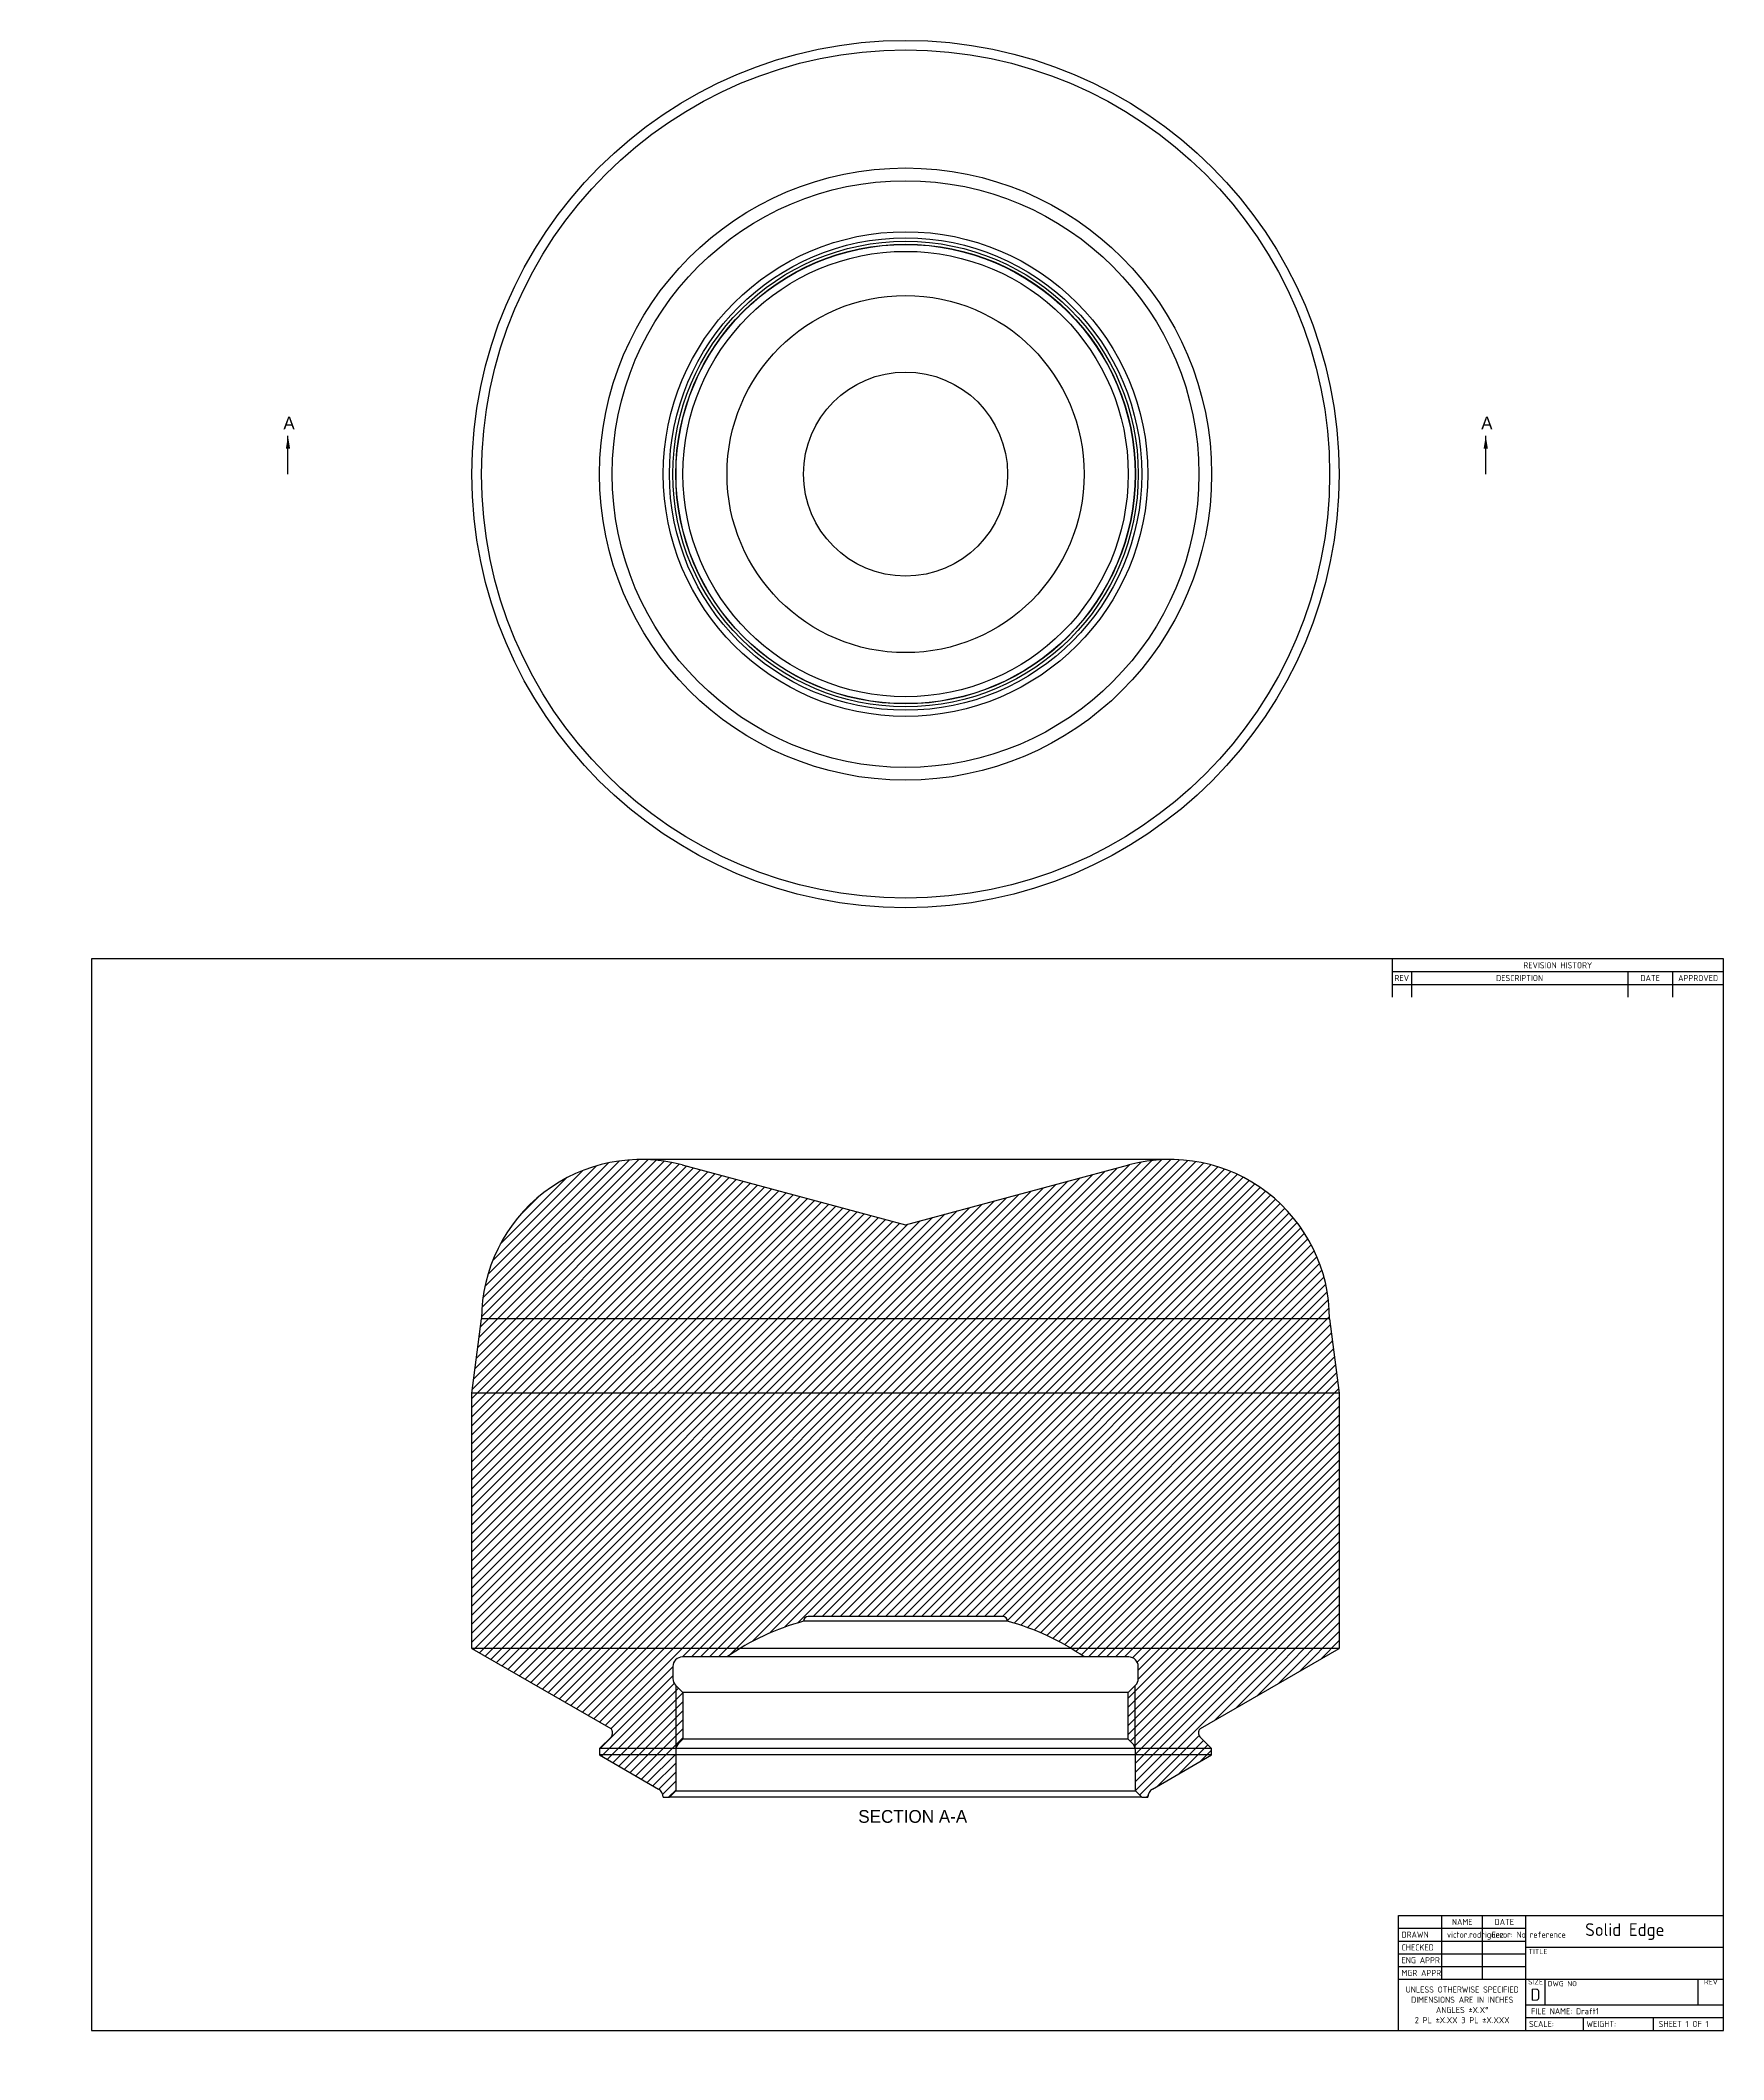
# Model space of a CAD drawing. Header units: inches. Extents: x 0 to 33, y -0.1 to 39.5.
import ezdxf
from ezdxf import colors
from ezdxf.entities.mleader import LeaderData, LeaderLine
from ezdxf.enums import TextEntityAlignment as Align
from ezdxf.lldxf.tags import DXFTag
from ezdxf.math import Vec2, Vec3

# ---------------------------------------------------------------- set-up
doc = ezdxf.new("R2010")
doc.units = ezdxf.units.IN
doc.header["$MEASUREMENT"] = 0
doc.layers.add('CDG-38529R1', color=7, linetype='Continuous')
doc.layers.add('Default', color=7, linetype='Continuous')
doc.styles.add('SEACAD_Solid_Edge_ANSI', font='seans.ttf')
tags = doc.linetypes.add('CENTER2', pattern=[1.125, 0.75, -0.125, 0.125, -0.125]).pattern_tags.tags
tags[10:11] = [DXFTag(74, 4), DXFTag(75, 0), DXFTag(340, '0'), DXFTag(46, 0.0), DXFTag(50, 0.0), DXFTag(44, 0.0), DXFTag(45, 0.0)]
tags[8:9] = [DXFTag(74, 4), DXFTag(75, 0), DXFTag(340, '0'), DXFTag(46, 0.0), DXFTag(50, 0.0), DXFTag(44, 0.0), DXFTag(45, 0.0)]
tags[6:7] = [DXFTag(74, 4), DXFTag(75, 0), DXFTag(340, '0'), DXFTag(46, 0.0), DXFTag(50, 0.0), DXFTag(44, 0.0), DXFTag(45, 0.0)]
tags[4:5] = [DXFTag(74, 4), DXFTag(75, 0), DXFTag(340, '0'), DXFTag(46, 0.0), DXFTag(50, 0.0), DXFTag(44, 0.0), DXFTag(45, 0.0)]
tags = doc.linetypes.add('HIDDEN2', pattern=[0.1875, 0.125, -0.0625]).pattern_tags.tags
tags[6:7] = [DXFTag(74, 4), DXFTag(75, 0), DXFTag(340, '0'), DXFTag(46, 0.0), DXFTag(50, 0.0), DXFTag(44, 0.0), DXFTag(45, 0.0)]
tags[4:5] = [DXFTag(74, 4), DXFTag(75, 0), DXFTag(340, '0'), DXFTag(46, 0.0), DXFTag(50, 0.0), DXFTag(44, 0.0), DXFTag(45, 0.0)]

# ---------------------------------------------------------------- blocks, each defined once
blk = doc.blocks.new('SE')
at = {"layer": 'CDG-38529R1', "color": 7, "linetype": 'Continuous'}
for radius in [8.5, 8.312500000000004]:
    blk.add_circle((16.96197969758385, 31.00248228486036), radius, dxfattribs=at)
at = {"layer": 'CDG-38529R1', "color": 7, "linetype": 'HIDDEN2'}
for radius in [6.000000000000001, 5.75, 4.749999999999999, 4.63, 4.562499999999999, 4.505, 4.5, 4.3647, 3.5, 2]:
    blk.add_circle((16.96197969758385, 31.00248228486036), radius, dxfattribs=at)
blk = doc.blocks.new('SE2')
at = {"color": 7, "linetype": 'Continuous', "style": 'SEACAD_Solid_Edge_ANSI'}
blk.add_text('A', height=0.25, dxfattribs=at).set_placement((4.763870372372713, 32.12748228486036), align=Align.TOP_LEFT)
blk = doc.blocks.new('SE3')
at = {"color": 7, "linetype": 'Continuous', "style": 'SEACAD_Solid_Edge_ANSI'}
blk.add_text('A', height=0.25, dxfattribs=at).set_placement((28.2465451970076, 32.12748228486036), align=Align.TOP_LEFT)
blk = doc.blocks.new('SEANNOT_GROUP')
at = {"linetype": 'Continuous'}
blk.add_hatch(color=7, dxfattribs=at).paths.add_polyline_path([(4.895653317605597, 31.50248228788166), (4.85398665144248, 31.75248228486036), (4.812319985279363, 31.50248228788166)])
at = {"color": 7, "linetype": 'Continuous'}
blk.add_lwpolyline([(4.85398665144248, 31.00248228486036), (4.85398665144248, 31.75248228486036)], dxfattribs=at)
blk = doc.blocks.new('SEANNOT_GROUP1')
at = {"linetype": 'Continuous'}
blk.add_hatch(color=7, dxfattribs=at).paths.add_polyline_path([(28.37832814224048, 31.50248228788166), (28.33666147607736, 31.75248228486036), (28.29499480991425, 31.50248228788166)])
at = {"color": 7, "linetype": 'Continuous'}
blk.add_lwpolyline([(28.33666147607736, 31.00248228486036), (28.33666147607736, 31.75248228486036)], dxfattribs=at)
blk = doc.blocks.new('SE1')
at = {"layer": 'Default', "color": 7, "linetype": 'CENTER2', "const_width": 0.0006}
blk.add_lwpolyline([(4.85398665144248, 31.00248228486036), (28.33666147607736, 31.00248228486036)], dxfattribs=at)
at = {"layer": 'Default'}
for name in ['SE2', 'SE3', 'SEANNOT_GROUP', 'SEANNOT_GROUP1']:
    blk.add_blockref(name, (0, 0), dxfattribs=at)
blk = doc.blocks.new('SE4')
at = {"layer": 'CDG-38529R1', "linetype": 'Continuous'}
h = blk.add_hatch(dxfattribs=at)
h.set_pattern_fill('LINE', scale=0.9999979999999999, angle=45, style=0)
h.set_pattern_definition([(45, (0, 0), (-0.08838817087162314, 0.08838817087162315), [])])
edge = h.paths.add_edge_path()
edge.add_arc((21.33697969758385, 7.39535385294054), 0.1875, 315, 360, ccw=False)
edge.add_line((21.46956221905632, 7.262771331468062), (21.32667969758385, 7.119888809995586))
edge.add_line((21.32667969758385, 7.119888809995586), (21.32667969758385, 6.207988809995582))
edge.add_line((21.32667969758385, 6.207988809995581), (21.41206221905633, 6.122606288523104))
edge.add_arc((21.27947969758385, 5.990023767050626), 0.1875, 0, 44.99999999999977, ccw=False)
edge.add_line((21.46697969758385, 5.990023767050626), (21.46697969758385, 5.192688809995579))
edge.add_line((21.46697969758385, 5.192688809995579), (21.59197969758385, 5.067688809995579))
edge.add_line((21.59197969758385, 5.067688809995579), (21.71197969758384, 5.067688809995579))
edge.add_arc((21.89947969758385, 5.067688809995579), 0.1875, 120, 180, ccw=False)
edge.add_line((21.80572969758385, 5.230068573205161), (22.96197969758385, 5.897629821955666))
edge.add_line((22.96197969758385, 5.897629821955665), (22.96197969758385, 6.022629821955665))
edge.add_line((22.96197969758385, 6.022629821955666), (22.73028552375969, 6.254323995779825))
edge.add_arc((22.77447969758385, 6.298518169603985), 0.0625, 180, 225.0000000000029, ccw=False)
edge.add_line((22.71197969758385, 6.298518169603985), (22.71197969758385, 6.361545430131312))
edge.add_arc((22.77447969758385, 6.361545430131311), 0.0625, 119.9999999999965, 180, ccw=False)
edge.add_line((22.74322969758385, 6.415672017867839), (25.46197969758385, 7.985343050267046))
edge.add_line((25.46197969758385, 7.985343050267046), (25.46197969758385, 12.98534305026705))
edge.add_line((25.46197969758385, 12.98534305026705), (25.27447969758385, 14.44268880999558))
edge.add_arc((22.14947969758385, 14.44268880999558), 3.125, 6.513775987637282e-14, 105.0000000000001)
edge.add_line((21.34067018163847, 17.46120701714892), (16.96197969758385, 16.28794043804063))
edge.add_line((16.96197969758385, 16.28794043804063), (12.58328921352922, 17.46120701714891))
edge.add_arc((11.77447969758384, 14.44268880999558), 3.125, 74.99999999999999, 180)
edge.add_line((8.64947969758384, 14.44268880999558), (8.461979697583846, 12.98534305026705))
edge.add_line((8.461979697583848, 12.98534305026705), (8.461979718299338, 7.985343050267043))
edge.add_line((8.461979718299336, 7.985343050267044), (11.18072969758385, 6.41567201786784))
edge.add_arc((11.14947969758385, 6.361545430131313), 0.0625, 0, 59.99999999999949, ccw=False)
edge.add_line((11.21197969758385, 6.361545430131313), (11.21197969758385, 6.298518169603986))
edge.add_arc((11.14947969758385, 6.298518169603986), 0.0625, 315.00000000000057, 360, ccw=False)
edge.add_line((11.19367387140801, 6.254323995779827), (10.96197969758385, 6.022629821955667))
edge.add_line((10.96197969758385, 6.022629821955667), (10.96197969758385, 5.897629821955666))
edge.add_line((10.96197969758385, 5.897629821955667), (12.11822969758385, 5.230068573205162))
edge.add_arc((12.02447969758385, 5.06768880999558), 0.1875, 0, 60.000000000000114, ccw=False)
edge.add_line((12.21197969758385, 5.06768880999558), (12.33197969758385, 5.06768880999558))
edge.add_line((12.33197969758385, 5.06768880999558), (12.45697969758385, 5.192688809995579))
edge.add_line((12.45697969758385, 5.19268880999558), (12.45697969758385, 5.990023767050627))
edge.add_arc((12.64447969758385, 5.990023767050626), 0.1875, 135.0000000000002, 180, ccw=False)
edge.add_line((12.51189717611137, 6.122606288523104), (12.59727969758385, 6.207988809995581))
edge.add_line((12.59727969758385, 6.207988809995581), (12.59727969758385, 7.119888809995587))
edge.add_line((12.59727969758385, 7.119888809995587), (12.45439717611137, 7.262771331468064))
edge.add_arc((12.58697969758385, 7.395353852940541), 0.1875, 180, 225.0000000000002, ccw=False)
edge.add_line((12.39947969758385, 7.395353852940541), (12.39947969758385, 7.630188809995581))
edge.add_arc((12.58697969758385, 7.630188809995581), 0.1875, 90, 180, ccw=False)
edge.add_line((12.58697969758385, 7.817688809995581), (13.46197969758385, 7.81768880999558))
edge.add_arc((16.19540130561598, 3.913958188898666), 4.765575143605091, 104.9999999999994, 125, ccw=False)
edge.add_arc((15.05575922230505, 8.51715029722807), 0.09377952472120252, 90, 180, ccw=False)
edge.add_line((15.05575922230505, 8.610929821949274), (18.86820017286265, 8.610929821949275))
edge.add_arc((18.86820017286265, 8.51715029722807), 0.09377952472120252, 0, 90, ccw=False)
edge.add_arc((17.72855808955172, 3.913958188898666), 4.765575143605091, 55, 75.00000000000063, ccw=False)
edge.add_line((20.46197969758385, 7.817688809995581), (21.33697969758385, 7.817688809995581))
edge.add_arc((21.33697969758385, 7.630188809995581), 0.1875, 0, 90, ccw=False)
edge.add_line((21.52447969758385, 7.630188809995581), (21.52447969758385, 7.39535385294054))
at = {"layer": 'CDG-38529R1', "color": 7, "linetype": 'Continuous'}
for p, q in [((22.14947969758385, 17.56768880999558), (11.77447969758384, 17.56768880999558)), ((12.58328921352922, 17.46120701714892), (16.96197969758385, 16.28794043804063)), ((16.96197969758385, 16.28794043804063), (21.34067018163847, 17.46120701714892)), ((8.461979697583848, 12.98534305026705), (8.649479697583844, 14.44268880999558)), ((25.27447969758385, 14.44268880999558), (25.46197969758385, 12.98534305026705)), ((8.461979718299336, 7.985343050267044), (8.461979697583846, 12.98534305026705)), ((25.46197969758385, 12.98534305026705), (25.46197969758385, 7.985343050267046)), ((18.96197969758385, 8.51715029722807), (14.96197969758385, 8.51715029722807)), ((18.86820017286265, 8.610929821949274), (15.05575922230505, 8.610929821949274)), ((8.461979718299336, 7.985343050267044), (11.18072969758385, 6.415672017867841)), ((22.74322969758385, 6.415672017867839), (25.46197969758385, 7.985343050267046)), ((12.39947969758385, 7.630188809995581), (12.39947969758385, 7.39535385294054)), ((13.46197969758385, 7.817688809995581), (12.58697969758385, 7.817688809995582)), ((20.46197969758385, 7.817688809995579), (13.46197969758385, 7.81768880999558)), ((21.33697969758385, 7.817688809995581), (20.46197969758385, 7.817688809995579)), ((21.52447969758385, 7.39535385294054), (21.52447969758385, 7.630188809995581)), ((12.45439717611137, 7.262771331468063), (12.59727969758385, 7.119888809995587)), ((21.32667969758385, 7.119888809995587), (21.46956221905632, 7.262771331468063)), ((21.32667969758385, 7.119888809995587), (12.59727969758385, 7.119888809995587)), ((12.59727969758385, 7.119888809995587), (12.59727969758385, 6.207988809995582)), ((21.32667969758385, 6.207988809995581), (21.32667969758385, 7.119888809995587)), ((11.21197969758385, 6.361545430131313), (11.21197969758385, 6.298518169603986)), ((22.71197969758385, 6.298518169603985), (22.71197969758385, 6.361545430131311)), ((11.19367387140801, 6.254323995779826), (10.96197969758385, 6.022629821955666)), ((10.96197969758385, 6.022629821955667), (10.96197969758385, 5.897629821955666)), ((12.45697969758385, 5.990023767050626), (12.45697969758385, 5.192688809995579)), ((12.59727969758385, 6.207988809995581), (12.51189717611137, 6.122606288523104)), ((21.32667969758385, 6.207988809995581), (12.59727969758385, 6.207988809995582)), ((21.41206221905633, 6.122606288523104), (21.32667969758385, 6.207988809995581)), ((21.46697969758385, 5.192688809995579), (21.46697969758385, 5.990023767050626)), ((22.96197969758385, 6.022629821955666), (22.73028552375969, 6.254323995779825)), ((22.96197969758385, 5.897629821955665), (22.96197969758385, 6.022629821955666)), ((10.96197969758385, 5.897629821955666), (12.11822969758385, 5.230068573205162)), ((21.80572969758385, 5.230068573205161), (22.96197969758385, 5.897629821955665)), ((12.45697969758385, 5.19268880999558), (12.33197969758385, 5.06768880999558)), ((12.45697969758385, 5.19268880999558), (21.46697969758385, 5.192688809995579)), ((21.59197969758385, 5.067688809995579), (21.46697969758385, 5.192688809995579)), ((12.21197969758385, 5.06768880999558), (12.33197969758385, 5.06768880999558)), ((21.59197969758385, 5.067688809995579), (12.33197969758385, 5.067688809995579)), ((21.59197969758385, 5.067688809995579), (21.71197969758385, 5.067688809995579))]:
    blk.add_line(p, q, dxfattribs=at)
at = {"layer": 'CDG-38529R1', "color": 7, "linetype": 'HIDDEN2'}
for p, q in [((25.27447969758385, 14.44268880999558), (8.649479697583843, 14.44268880999558)), ((25.46197969758385, 12.98534305026705), (8.461979697583846, 12.98534305026704)), ((25.46197969758385, 7.985343050267046), (8.461979697583846, 7.985343050267043)), ((12.46197969758385, 6.033035393385838), (12.46197969758385, 7.255188809995587)), ((21.46197969758385, 6.033035393385835), (21.46197969758385, 7.255188809995587)), ((22.96197969758385, 6.022629821955666), (10.96197969758385, 6.022629821955666)), ((22.96197969758385, 5.897629821955665), (10.96197969758385, 5.897629821955666))]:
    blk.add_line(p, q, dxfattribs=at)
at = {"layer": 'CDG-38529R1', "color": 7, "linetype": 'Continuous'}
for centre, radius, start, end in [((11.77447969758384, 14.44268880999558), 3.125, 74.99999999999996, 180), ((22.14947969758385, 14.44268880999558), 3.125000000000003, 3.256887993818637e-14, 105.0000000000001), ((16.19540130561598, 3.913958188898666), 4.765575143605091, 104.9999999999994, 125), ((15.05575922230505, 8.51715029722807), 0.09377952472120249, 90, 180), ((18.86820017286265, 8.51715029722807), 0.09377952472120277, 0, 90), ((17.72855808955172, 3.913958188898666), 4.76557514360509, 55, 75.00000000000058), ((12.58697969758385, 7.630188809995581), 0.1875000000000001, 90, 180), ((21.33697969758385, 7.630188809995581), 0.1875000000000007, 0, 90), ((12.58697969758385, 7.395353852940541), 0.1874999999999998, 180, 225.0000000000002), ((21.33697969758385, 7.39535385294054), 0.1875000000000001, 315, 359.9999999999997), ((11.14947969758385, 6.361545430131313), 0.06249999999999974, 0, 59.99999999999946), ((22.77447969758385, 6.361545430131311), 0.06249999999999967, 119.9999999999965, 180), ((11.14947969758385, 6.298518169603986), 0.06249999999999967, 314.9999999999994, 0), ((12.64447969758385, 5.990023767050626), 0.1875000000000001, 135, 180), ((21.27947969758385, 5.990023767050626), 0.1874999999999998, 0, 44.99999999999981), ((22.77447969758385, 6.298518169603985), 0.06249999999999976, 180, 225.0000000000029), ((12.02447969758385, 5.06768880999558), 0.1874999999999999, 0, 60.00000000000001), ((21.89947969758385, 5.067688809995579), 0.1875000000000001, 120, 180)]:
    blk.add_arc(centre, radius, start, end, dxfattribs=at)
blk = doc.blocks.new('_DOT')
at = {"color": 0}
blk.add_line((0, 0), (-1, 0), dxfattribs=at)
at = {"color": 0, "const_width": 0.333}
blk.add_lwpolyline([(-0.1665, 0, 1), (0.1665, 0, 1)], format="xyb", close=True, dxfattribs=at)

msp = doc.modelspace()

# ---------------------------------------------------------------- linework, layer by layer
at = {"layer": 'Default', "color": 7, "linetype": 'Continuous'}
for p, q in [((33, 21.5), (1, 21.5)), ((1, 21.5), (1, 0.5000000000000036)), ((26.5, 21.5), (26.5, 20.75)), ((33, 0.5), (33, 21.5)), ((26.5, 21.25), (33, 21.25)), ((26.5, 21), (33, 21)), ((26.88, 21.25), (26.88, 20.75)), ((31.12, 21.25), (31.12, 20.75)), ((32, 21.25), (32, 20.75)), ((26.625, 0.5), (26.625, 2.75)), ((26.625, 2.75), (33, 2.75)), ((26.625, 2.5), (29.125, 2.5)), ((27.475, 1.5), (27.475, 2.75)), ((28.275, 1.5), (28.275, 2.75)), ((29.125, 0.5), (29.125, 2.75)), ((26.625, 2.25), (29.125, 2.25)), ((26.625, 2), (29.125, 2)), ((29.125, 2.13), (33, 2.13)), ((26.625, 1.75), (29.125, 1.75)), ((26.625, 1.5), (33, 1.5)), ((29.5, 1), (29.5, 1.5)), ((32.5, 1), (32.5, 1.5)), ((29.125, 1), (33, 1)), ((1, 0.5), (33, 0.5)), ((29.125, 0.7499999999999999), (33, 0.7499999999999999)), ((30.25, 0.5), (30.25, 0.7499999999999999)), ((31.625, 0.5), (31.625, 0.7499999999999999))]:
    msp.add_line(p, q, dxfattribs=at)

# ---------------------------------------------------------------- block references
at = {"layer": 'Default'}
for name in ['SE', 'SE1', 'SE4']:
    msp.add_blockref(name, (0, 0), dxfattribs=at)

# ---------------------------------------------------------------- texts
at = {"layer": 'Default', "color": 7, "linetype": 'Continuous', "style": 'SEACAD_Solid_Edge_ANSI'}
msp.add_text('SECTION A-A', height=0.25, dxfattribs=at).set_placement((16.03465411766555, 4.817688809995578), align=Align.TOP_LEFT)
at = {"layer": 'Default'}
for s, insert, char_height, width, attachment_point in [('{\\fSolid Edge ANSI|b0||i0||c0|p34;\\C7;\\W1.;REVISION HISTORY}', (29.75, 21.375), 0.12, 6.5, 5), ('{\\fSolid Edge ANSI|b0||i0||c0|p34;\\C7;\\W1.;REV}', (26.69, 21.125), 0.12, 0.3799999999999999, 5), ('{\\fSolid Edge ANSI|b0||i0||c0|p34;\\C7;\\W1.;DESCRIPTION}', (29, 21.125), 0.12, 4.24, 5), ('{\\fSolid Edge ANSI|b0||i0||c0|p34;\\C7;\\W1.;DATE}', (31.56, 21.125), 0.12, 0.8799999999999999, 5), ('{\\fSolid Edge ANSI|b0||i0||c0|p34;\\C7;\\W1.;APPROVED}', (32.5, 21.125), 0.12, 1, 5), ('{\\fSolid Edge ANSI|b0||i0||c0|p34;\\C7;\\W1.;DRAWN}', (26.685, 2.375), 0.12, 0.7899999999999996, 4), ('{\\fSolid Edge ANSI|b0||i0||c0|p34;\\C7;\\W1.;NAME}', (27.875, 2.625), 0.12, 0.8000000000000007, 5), ('{\\fSolid Edge ANSI|b0||i0||c0|p34;\\C7;\\W1.;DATE}', (28.7, 2.625), 0.12, 0.8499999999999996, 5), ('{\\fSolid Edge ANSI|b1||i0||c0|p34;\\C7;\\W1.;Solid Edge}', (31.0625, 2.436259842519685), 0.25, 3.875, 5), ('{\\fSolid Edge ANSI|b0||i0||c0|p34;\\C7;\\W1.;CHECKED}', (26.685, 2.125), 0.12, 0.7899999999999996, 4), ('{\\fSolid Edge ANSI|b0||i0||c0|p34;\\C7;\\W1.;TITLE}', (29.175, 2.095116279069767), 0.1, 3.825, 1), ('{\\fSolid Edge ANSI|b0||i0||c0|p34;\\C7;\\W1.;ENG APPR}', (26.685, 1.875), 0.12, 0.7899999999999996, 4), ('{\\fSolid Edge ANSI|b0||i0||c0|p34;\\C7;\\W1.;MGR APPR}', (26.685, 1.625), 0.12, 0.7899999999999996, 4), ('{\\fSolid Edge ANSI|b0||i0||c0|p34;\\C7;\\W1.;UNLESS OTHERWISE SPECIFIED\\P}{\\fSolid Edge ANSI|b0||i0||c0|p34;\\C7;\\W1.;DIMENSIONS ARE IN INCHES\\P}{\\fSolid Edge ANSI|b0||i0||c0|p34;\\C7;\\W1.;ANGLES ±X.X°\\P}{\\fSolid Edge ANSI|b0||i0||c0|p34;\\C7;\\W1.;2 PL ±X.XX 3 PL ±X.XXX}', (27.875, 0.9999999999999998), 0.12, 2.5, 5), ('{\\fSolid Edge ANSI|b0||i0||c0|p34;\\C7;\\W1.;SIZE}', (29.3125, 1.5), 0.1, 0.3749999999999999, 2), ('{\\fSolid Edge ANSI|b1||i0||c0|p34;\\C7;\\W1.;D}', (29.3125, 1.199069570591467), 0.24, 0.3749999999999999, 5), ('{\\fSolid Edge ANSI|b0||i0||c0|p34;\\C7;\\W1.;DWG NO}', (29.55, 1.465116279069767), 0.1, 2.95, 1), ('{\\fSolid Edge ANSI|b0||i0||c0|p34;\\C7;\\W1.;REV}', (32.75, 1.5), 0.1, 0.5, 2), ('{\\fSolid Edge ANSI|b0||i0||c0|p34;\\C7;\\W1.;SCALE:}', (29.185, 0.6249999999999999), 0.12, 1.065, 4), ('{\\fSolid Edge ANSI|b0||i0||c0|p34;\\C7;\\W1.;WEIGHT:}', (30.31, 0.6249999999999999), 0.12, 1.315, 4)]:
    msp.add_mtext(s, dxfattribs=dict(at, insert=insert, char_height=char_height, width=width, attachment_point=attachment_point))

# ---------------------------------------------------------------- leaders
at = {"layer": 'Default', "color": 7, "linetype": 'Continuous'}
ml = msp.add_multileader_mtext('Standard', dxfattribs=at)
ml.set_content('\\pxsm0.9;{\\fSolid Edge ANSI|c0|p34;\\W1.; Error: No reference\\P}', color=7)
ml.set_leader_properties(linetype='ByLayer')
ml.set_arrow_properties(name='DOT')
ml.build(insert=Vec2(0, 0))
ml.multileader.update_dxf_attribs({"leader_type": 0, "dogleg_length": 0, "arrow_head_size": 0.12})
ctx = ml.context
ctx.base_point, ctx.char_height, ctx.arrow_head_size, ctx.landing_gap_size = Vec3(28.287, 2.435), 0.12, 0.12, 0.042
notes = []
notes.append((ctx, [(0, (0, 0, 0), (0, 0), (1, 0), 1, [])]))
ctx.mtext.insert = Vec3(28.377, 2.435)
ml = msp.add_multileader_mtext('Standard', dxfattribs=at)
ml.set_content('\\pxsm0.9;{\\fSolid Edge ANSI|c0|p34;\\W1.;victor.rodriguez\\P}', color=7)
ml.set_leader_properties(linetype='ByLayer')
ml.set_arrow_properties(name='DOT')
ml.build(insert=Vec2(0, 0))
ml.multileader.update_dxf_attribs({"leader_type": 0, "dogleg_length": 0, "arrow_head_size": 0.12})
ctx = ml.context
ctx.base_point, ctx.char_height, ctx.arrow_head_size, ctx.landing_gap_size = Vec3(27.487, 2.435), 0.12, 0.12, 0.042
notes.append((ctx, [(0, (0, 0, 0), (0, 0), (1, 0), 1, [])]))
ctx.mtext.insert = Vec3(27.577, 2.435)
ml = msp.add_multileader_mtext('Standard', dxfattribs=at)
ml.set_content('\\pxsm0.9;{\\fSolid Edge ANSI|c0|p34;\\W1.;FILE NAME: Draft1\\P}', color=7)
ml.set_leader_properties(linetype='ByLayer')
ml.set_arrow_properties(name='DOT')
ml.build(insert=Vec2(0, 0))
ml.multileader.update_dxf_attribs({"leader_type": 0, "dogleg_length": 0, "arrow_head_size": 0.12})
ctx = ml.context
ctx.base_point, ctx.char_height, ctx.arrow_head_size, ctx.landing_gap_size = Vec3(29.137, 0.935), 0.12, 0.12, 0.042
notes.append((ctx, [(0, (0, 0, 0), (0, 0), (1, 0), 1, [])]))
ctx.mtext.insert = Vec3(29.227, 0.935)
ml = msp.add_multileader_mtext('Standard', dxfattribs=at)
ml.set_content('\\pxsm0.9;{\\fSolid Edge ANSI|c0|p34;\\W1.;SHEET 1 OF 1\\P}', color=7)
ml.set_leader_properties(linetype='ByLayer')
ml.set_arrow_properties(name='DOT')
ml.build(insert=Vec2(0, 0))
ml.multileader.update_dxf_attribs({"leader_type": 0, "dogleg_length": 0, "arrow_head_size": 0.12})
ctx = ml.context
ctx.base_point, ctx.char_height, ctx.arrow_head_size, ctx.landing_gap_size = Vec3(31.637, 0.685), 0.12, 0.12, 0.042
notes.append((ctx, [(0, (0, 0, 0), (0, 0), (1, 0), 1, [])]))
ctx.mtext.insert = Vec3(31.727, 0.685)
for ctx, leaders in notes:
    for number, flags, end, landing, length, lines in leaders:
        leader = LeaderData()
        leader.index, (leader.has_last_leader_line, leader.has_dogleg_vector, leader.attachment_direction) = number, flags
        leader.last_leader_point, leader.dogleg_vector, leader.dogleg_length = Vec3(end), Vec3(landing), length
        for number, points, colour, breaks in lines:
            line = LeaderLine()
            line.index, line.vertices, line.color, line.breaks = number, Vec3.list(points), colors.encode_raw_color(colour), breaks
            leader.lines.append(line)
        ctx.leaders.append(leader)

doc.saveas('drawing.dxf')
